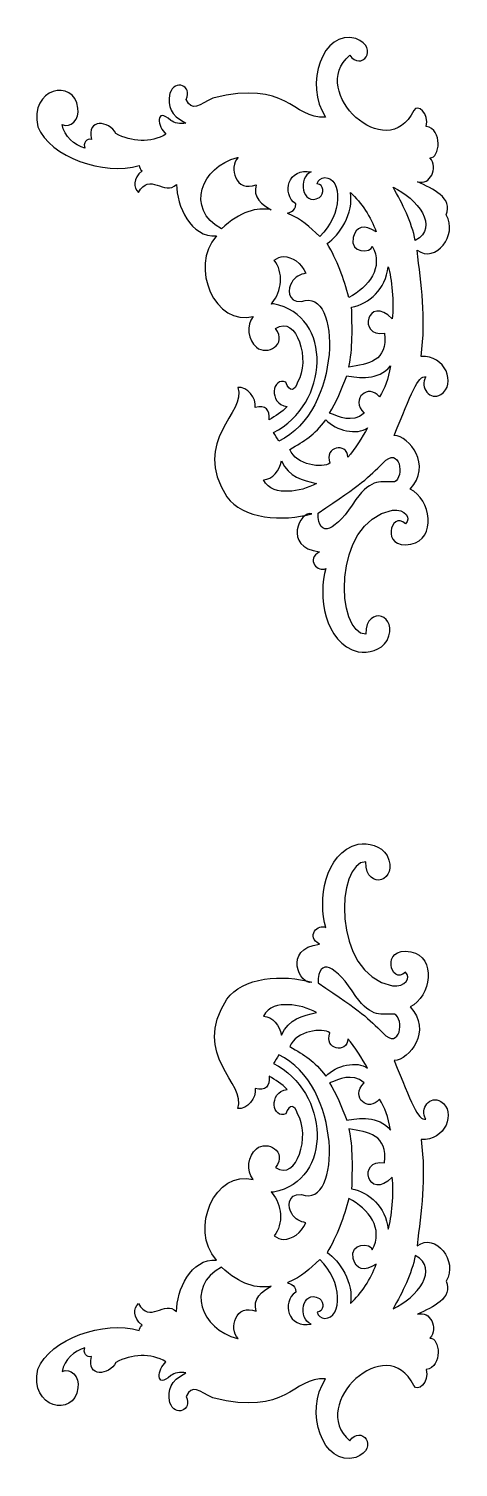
# Model space of a CAD drawing. Header units: centimetres. Extents: x -14.2 to 12.6, y -8.9 to 9.8.
# Drawn here: x 7.06 to 12.65, y -8.94 to 9.76 of the extents above.
import ezdxf

# ---------------------------------------------------------------- set-up
doc = ezdxf.new("R2010")
doc.units = ezdxf.units.CM
doc.header["$MEASUREMENT"] = 0
doc.layers.add('Layer 1', color=7, linetype='Continuous')

msp = doc.modelspace()

# ---------------------------------------------------------------- linework, layer by layer
at = {"layer": 'Layer 1', "color": 56}
for points, knots in [([(11.31556, 9.63477), (11.63773, 9.50457), (11.37858, 9.20192), (11.2388, 9.41771), (11.2388, 9.41771), (10.68419, 8.94336), (11.72647, 7.97594), (12.06873, 8.69982), (12.06873, 8.69982), (12.11346, 8.7942), (12.27991, 8.6559), (12.23136, 8.492), (12.23136, 8.492), (12.45287, 8.45582), (12.40901, 8.07381), (12.28102, 8.08516), (12.28102, 8.08516), (12.38987, 7.94764), (12.28488, 7.72297), (12.11859, 7.77118), (12.11859, 7.77118), (12.32158, 7.67571), (12.57912, 7.56876), (12.49351, 7.34067), (12.49351, 7.34067), (12.64869, 7.08343), (12.35697, 6.70512), (12.11383, 6.88266), (12.11383, 6.88266), (12.16305, 6.42541), (12.23492, 6.02499), (12.16473, 5.49916), (12.16473, 5.49916), (12.4815, 5.53046), (12.62743, 5.13578), (12.42399, 5.00689), (12.42399, 5.00689), (12.28256, 4.91729), (12.14286, 5.10013), (12.22736, 5.23532), (12.22736, 5.23532), (12.12071, 5.26275), (12.03934, 5.01201), (11.81504, 4.47563), (11.81504, 4.47563), (12.01269, 4.46549), (12.31231, 4.08796), (12.02389, 3.77571), (12.02389, 3.77571), (12.29428, 3.65315), (12.37357, 3.12254), (12.03112, 3.06209), (12.03112, 3.06209), (11.63118, 2.98442), (11.76841, 3.50653), (11.96216, 3.327), (11.96216, 3.327), (12.04243, 3.3916), (11.95864, 3.52515), (11.79249, 3.50191), (11.79249, 3.50191), (10.9862, 3.34896), (11.06335, 1.87826), (11.44715, 1.89099), (11.44715, 1.89099), (11.44617, 2.28885), (11.89417, 2.13533), (11.72234, 1.80985), (11.72234, 1.80985), (11.64396, 1.6768), (11.48149, 1.64144), (11.34514, 1.66131), (11.34514, 1.66131), (10.90474, 1.77816), (10.82164, 2.40091), (10.92552, 2.74638), (10.92552, 2.74638), (10.83065, 2.68565), (10.65791, 2.86364), (10.84463, 2.96022), (10.84463, 2.96022), (10.35532, 3.0273), (10.59324, 3.49841), (10.74451, 3.45743), (10.74451, 3.45743), (10.37258, 3.3461), (9.83647, 3.3927), (9.63936, 3.6757), (9.63936, 3.6757), (9.16253, 4.41684), (9.90611, 4.7676), (9.7811, 5.09729), (9.7811, 5.09729), (9.90377, 5.11365), (10.02535, 4.95976), (10.00726, 4.83786), (10.00726, 4.83786), (10.13932, 4.87485), (10.20667, 4.80822), (10.18707, 4.67805), (10.18707, 4.67805), (10.27123, 4.72551), (10.35624, 4.77528), (10.42171, 4.85071), (10.42171, 4.85071), (10.17256, 4.88689), (10.2319, 5.24608), (10.40743, 5.16604), (10.40743, 5.16604), (10.45143, 5.03607), (10.52515, 5.04535), (10.55827, 5.16874), (10.55827, 5.16874), (10.72973, 5.4398), (10.54999, 6.05737), (10.27315, 5.86342), (10.27315, 5.86342), (10.43178, 5.65167), (10.161, 5.50843), (10.02237, 5.61999), (10.02237, 5.61999), (9.91568, 5.71303), (9.88579, 5.90711), (9.98202, 6.02142), (9.98202, 6.02142), (9.49431, 5.88333), (9.13818, 6.66739), (9.50571, 7.06772), (9.50571, 7.06772), (9.16805, 7.0456), (8.98475, 7.45819), (8.98367, 7.73715), (8.98367, 7.73715), (8.8307, 7.58352), (8.62757, 7.90323), (8.49081, 7.63099), (8.49081, 7.63099), (8.423, 7.70256), (8.41081, 7.80854), (8.53488, 7.91386), (8.53488, 7.91386), (8.51328, 7.92962), (8.50017, 7.95688), (8.49764, 7.98486), (8.49764, 7.98486), (8.04138, 7.84763), (7.33982, 8.09034), (7.18023, 8.48795), (7.18023, 8.48795), (7.06168, 8.99423), (7.65135, 9.12267), (7.70103, 8.72913), (7.70103, 8.72913), (7.73341, 8.58745), (7.60019, 8.45989), (7.49702, 8.51838), (7.49702, 8.51838), (7.52094, 8.35841), (7.65756, 8.25025), (7.79187, 8.20868), (7.79187, 8.20868), (7.76344, 8.26548), (7.8157, 8.34683), (7.87588, 8.32363), (7.87588, 8.32363), (7.81415, 8.60098), (8.10484, 8.56885), (8.19639, 8.39801), (8.19639, 8.39801), (8.39752, 8.29298), (8.64745, 8.27019), (8.8463, 8.39237), (8.8463, 8.39237), (8.73423, 8.4794), (8.70446, 8.75242), (8.90982, 8.56998), (8.90982, 8.56998), (8.95214, 8.53666), (9.03376, 8.51626), (9.10432, 8.53392), (9.10432, 8.53392), (8.90075, 8.65003), (8.86416, 8.73636), (8.89886, 8.92296), (8.89886, 8.92296), (8.96094, 9.1149), (9.19754, 9.01837), (9.1095, 8.84272), (9.1095, 8.84272), (9.18476, 8.67278), (9.28123, 8.77711), (9.45587, 8.85805), (9.45587, 8.85805), (10.43289, 9.10541), (10.4832, 8.59133), (10.9235, 8.60966), (10.9235, 8.60966), (10.63943, 9.03214), (10.88648, 9.76088), (11.3156, 9.63477), (11.3156, 9.63477), (11.3156, 9.63477), (11.31556, 9.63477), (11.31556, 9.63477)], [0, 0, 0, 0, 0.01923077, 0.01923077, 0.01923077, 0.01923077, 0.03846154, 0.03846154, 0.03846154, 0.03846154, 0.05769231, 0.05769231, 0.05769231, 0.05769231, 0.07692308, 0.07692308, 0.07692308, 0.07692308, 0.09615385, 0.09615385, 0.09615385, 0.09615385, 0.11538462, 0.11538462, 0.11538462, 0.11538462, 0.13461538, 0.13461538, 0.13461538, 0.13461538, 0.15384615, 0.15384615, 0.15384615, 0.15384615, 0.17307692, 0.17307692, 0.17307692, 0.17307692, 0.19230769, 0.19230769, 0.19230769, 0.19230769, 0.21153846, 0.21153846, 0.21153846, 0.21153846, 0.23076923, 0.23076923, 0.23076923, 0.23076923, 0.25, 0.25, 0.25, 0.25, 0.26923077, 0.26923077, 0.26923077, 0.26923077, 0.28846154, 0.28846154, 0.28846154, 0.28846154, 0.30769231, 0.30769231, 0.30769231, 0.30769231, 0.32692308, 0.32692308, 0.32692308, 0.32692308, 0.34615385, 0.34615385, 0.34615385, 0.34615385, 0.36538462, 0.36538462, 0.36538462, 0.36538462, 0.38461538, 0.38461538, 0.38461538, 0.38461538, 0.40384615, 0.40384615, 0.40384615, 0.40384615, 0.42307692, 0.42307692, 0.42307692, 0.42307692, 0.44230769, 0.44230769, 0.44230769, 0.44230769, 0.46153846, 0.46153846, 0.46153846, 0.46153846, 0.48076923, 0.48076923, 0.48076923, 0.48076923, 0.5, 0.5, 0.5, 0.5, 0.51923077, 0.51923077, 0.51923077, 0.51923077, 0.53846154, 0.53846154, 0.53846154, 0.53846154, 0.55769231, 0.55769231, 0.55769231, 0.55769231, 0.57692308, 0.57692308, 0.57692308, 0.57692308, 0.59615385, 0.59615385, 0.59615385, 0.59615385, 0.61538462, 0.61538462, 0.61538462, 0.61538462, 0.63461538, 0.63461538, 0.63461538, 0.63461538, 0.65384615, 0.65384615, 0.65384615, 0.65384615, 0.67307692, 0.67307692, 0.67307692, 0.67307692, 0.69230769, 0.69230769, 0.69230769, 0.69230769, 0.71153846, 0.71153846, 0.71153846, 0.71153846, 0.73076923, 0.73076923, 0.73076923, 0.73076923, 0.75, 0.75, 0.75, 0.75, 0.76923077, 0.76923077, 0.76923077, 0.76923077, 0.78846154, 0.78846154, 0.78846154, 0.78846154, 0.80769231, 0.80769231, 0.80769231, 0.80769231, 0.82692308, 0.82692308, 0.82692308, 0.82692308, 0.84615385, 0.84615385, 0.84615385, 0.84615385, 0.86538462, 0.86538462, 0.86538462, 0.86538462, 0.88461538, 0.88461538, 0.88461538, 0.88461538, 0.90384615, 0.90384615, 0.90384615, 0.90384615, 0.92307692, 0.92307692, 0.92307692, 0.92307692, 0.94230769, 0.94230769, 0.94230769, 0.94230769, 0.96153846, 0.96153846, 0.96153846, 0.96153846, 1, 1, 1, 1]), ([(9.78441, 8.08921), (9.78441, 8.08921), (9.778, 8.08718), (9.778, 8.08718), (9.778, 8.08718), (9.778, 8.08718), (9.77572, 8.08651), (9.77572, 8.08651), (9.77572, 8.08651), (9.30033, 7.97068), (9.09691, 7.41803), (9.56819, 7.1599), (9.56819, 7.1599), (9.81128, 7.3901), (10.02867, 7.44205), (10.21417, 7.40897), (10.21417, 7.40897), (10.10248, 7.46735), (9.9686, 7.57273), (10.02029, 7.73399), (10.02029, 7.73399), (9.75412, 7.62561), (9.65902, 7.96011), (9.78441, 8.08922), (9.78441, 8.08922), (9.78441, 8.08922), (9.78441, 8.08921), (9.78441, 8.08921)], [0, 0, 0, 0, 0.125, 0.125, 0.125, 0.125, 0.25, 0.25, 0.25, 0.25, 0.375, 0.375, 0.375, 0.375, 0.5, 0.5, 0.5, 0.5, 0.625, 0.625, 0.625, 0.625, 0.75, 0.75, 0.75, 0.75, 1, 1, 1, 1]), ([(10.53592, 7.48334), (10.54734, 7.3757), (10.40435, 7.36662), (10.43019, 7.36005), (10.43019, 7.36005), (10.62282, 7.27867), (10.70898, 7.1906), (10.84617, 7.06098), (10.84617, 7.06098), (11.14887, 7.33904), (11.14494, 7.82088), (10.91158, 7.82766), (10.91158, 7.82766), (10.86822, 7.81975), (10.81953, 7.79716), (10.81161, 7.74584), (10.81161, 7.74584), (10.90397, 7.73709), (10.90861, 7.61859), (10.84268, 7.56626), (10.84268, 7.56626), (10.61013, 7.43991), (10.55892, 7.84274), (10.73745, 7.89988), (10.73745, 7.89988), (10.43603, 7.95934), (10.34305, 7.61833), (10.53592, 7.48334)], [0, 0, 0, 0, 0.125, 0.125, 0.125, 0.125, 0.25, 0.25, 0.25, 0.25, 0.375, 0.375, 0.375, 0.375, 0.5, 0.5, 0.5, 0.5, 0.625, 0.625, 0.625, 0.625, 0.75, 0.75, 0.75, 0.75, 1, 1, 1, 1]), ([(11.80119, 7.70198), (11.92395, 7.48099), (12.04286, 7.25204), (12.08983, 7.00685), (12.08983, 7.00685), (12.41137, 7.18335), (12.11427, 7.55712), (11.80119, 7.70198)], [0, 0, 0, 0, 0.33333333, 0.33333333, 0.33333333, 0.33333333, 1, 1, 1, 1]), ([(11.24583, 7.63143), (11.29284, 7.37031), (11.10707, 7.07011), (10.94299, 6.96965), (10.94299, 6.96965), (11.0709, 6.75987), (11.16226, 6.50835), (11.22659, 6.26887), (11.22659, 6.26887), (11.48604, 6.40333), (11.68136, 6.65763), (11.53034, 6.93676), (11.53034, 6.93676), (11.51786, 6.84174), (11.2313, 6.83604), (11.28248, 7.04655), (11.28248, 7.04655), (11.31842, 7.19437), (11.42835, 7.22124), (11.57917, 7.12137), (11.57917, 7.12137), (11.51296, 7.32045), (11.39249, 7.49555), (11.24583, 7.63145), (11.24583, 7.63145), (11.24583, 7.63145), (11.24583, 7.63143), (11.24583, 7.63143)], [0, 0, 0, 0, 0.125, 0.125, 0.125, 0.125, 0.25, 0.25, 0.25, 0.25, 0.375, 0.375, 0.375, 0.375, 0.5, 0.5, 0.5, 0.5, 0.625, 0.625, 0.625, 0.625, 0.75, 0.75, 0.75, 0.75, 1, 1, 1, 1]), ([(10.37639, 6.79858), (10.3331, 6.79734), (10.29108, 6.78274), (10.2541, 6.75282), (10.2541, 6.75282), (10.37926, 6.5973), (10.35613, 6.34341), (10.22637, 6.19924), (10.22637, 6.19924), (10.19664, 6.1726), (10.22714, 6.18539), (10.24479, 6.18504), (10.24479, 6.18504), (11.03302, 6.03282), (10.97041, 4.87351), (10.24397, 4.51146), (10.24397, 4.51146), (10.27241, 4.47797), (10.29392, 4.43889), (10.31515, 4.39989), (10.31515, 4.39989), (11.13452, 4.78164), (11.13669, 6.41818), (10.61083, 6.21457), (10.61083, 6.21457), (10.41118, 6.20306), (10.43267, 6.39525), (10.48337, 6.46431), (10.48337, 6.46431), (10.52057, 6.53531), (10.59634, 6.57177), (10.66773, 6.58219), (10.66773, 6.58219), (10.60569, 6.71797), (10.48703, 6.80173), (10.3764, 6.79857), (10.3764, 6.79857), (10.3764, 6.79857), (10.37639, 6.79858), (10.37639, 6.79858)], [0, 0, 0, 0, 0.09090909, 0.09090909, 0.09090909, 0.09090909, 0.18181818, 0.18181818, 0.18181818, 0.18181818, 0.27272727, 0.27272727, 0.27272727, 0.27272727, 0.36363636, 0.36363636, 0.36363636, 0.36363636, 0.45454545, 0.45454545, 0.45454545, 0.45454545, 0.54545455, 0.54545455, 0.54545455, 0.54545455, 0.63636364, 0.63636364, 0.63636364, 0.63636364, 0.72727273, 0.72727273, 0.72727273, 0.72727273, 0.81818182, 0.81818182, 0.81818182, 0.81818182, 1, 1, 1, 1]), ([(11.73746, 6.66785), (11.70417, 6.37302), (11.49195, 6.19205), (11.26094, 6.14026), (11.26094, 6.14026), (11.27011, 5.88766), (11.27659, 5.59337), (11.22529, 5.36176), (11.22529, 5.36176), (11.47949, 5.40248), (11.73253, 5.43633), (11.69049, 5.80502), (11.69049, 5.80502), (11.32607, 5.74328), (11.47239, 6.31792), (11.78981, 5.99075), (11.78981, 5.99075), (11.81655, 6.19184), (11.78239, 6.5222), (11.73746, 6.66785)], [0, 0, 0, 0, 0.16666667, 0.16666667, 0.16666667, 0.16666667, 0.33333333, 0.33333333, 0.33333333, 0.33333333, 0.5, 0.5, 0.5, 0.5, 0.66666667, 0.66666667, 0.66666667, 0.66666667, 1, 1, 1, 1]), ([(11.7653, 5.38134), (11.60935, 5.17867), (11.34779, 5.22526), (11.19766, 5.24821), (11.19766, 5.24821), (11.13867, 5.08591), (11.05618, 4.89197), (10.97472, 4.76491), (10.97472, 4.76491), (11.10727, 4.71862), (11.25762, 4.62935), (11.42543, 4.76324), (11.42543, 4.76324), (11.23623, 4.95815), (11.48757, 5.15128), (11.6222, 4.97692), (11.6222, 4.97692), (11.69787, 5.09027), (11.73606, 5.19978), (11.7653, 5.38135), (11.7653, 5.38135), (11.7653, 5.38135), (11.7653, 5.38134), (11.7653, 5.38134)], [0, 0, 0, 0, 0.14285714, 0.14285714, 0.14285714, 0.14285714, 0.28571429, 0.28571429, 0.28571429, 0.28571429, 0.42857143, 0.42857143, 0.42857143, 0.42857143, 0.57142857, 0.57142857, 0.57142857, 0.57142857, 0.71428571, 0.71428571, 0.71428571, 0.71428571, 1, 1, 1, 1]), ([(10.92511, 4.67637), (10.77501, 4.47666), (10.65286, 4.40743), (10.45709, 4.29146), (10.45709, 4.29146), (10.54103, 4.08746), (10.88322, 4.04365), (10.97933, 4.11498), (10.97933, 4.11498), (10.89681, 4.33324), (11.20426, 4.3901), (11.21418, 4.19207), (11.21418, 4.19207), (11.30101, 4.29522), (11.40382, 4.45314), (11.46792, 4.57433), (11.46792, 4.57433), (11.33246, 4.47281), (11.05954, 4.53816), (10.92512, 4.67636), (10.92512, 4.67636), (10.92512, 4.67636), (10.92511, 4.67637), (10.92511, 4.67637)], [0, 0, 0, 0, 0.14285714, 0.14285714, 0.14285714, 0.14285714, 0.28571429, 0.28571429, 0.28571429, 0.28571429, 0.42857143, 0.42857143, 0.42857143, 0.42857143, 0.57142857, 0.57142857, 0.57142857, 0.57142857, 0.71428571, 0.71428571, 0.71428571, 0.71428571, 1, 1, 1, 1]), ([(10.82561, 3.46577), (10.82502, 3.12299), (11.0598, 3.23103), (11.31731, 3.64084), (11.31731, 3.64084), (11.52662, 3.93144), (11.65178, 3.86194), (11.81725, 3.87219), (11.81725, 3.87219), (11.95374, 3.92707), (11.89343, 4.35437), (11.66712, 4.11626), (11.66712, 4.11626), (11.47968, 3.92488), (11.40077, 3.84643), (10.82561, 3.46578), (10.82561, 3.46578), (10.82561, 3.46578), (10.82561, 3.46577), (10.82561, 3.46577)], [0, 0, 0, 0, 0.16666667, 0.16666667, 0.16666667, 0.16666667, 0.33333333, 0.33333333, 0.33333333, 0.33333333, 0.5, 0.5, 0.5, 0.5, 0.66666667, 0.66666667, 0.66666667, 0.66666667, 1, 1, 1, 1]), ([(10.34804, 4.14384), (10.32912, 4.01894), (10.2316, 3.90541), (10.11547, 3.89613), (10.11547, 3.89613), (10.17499, 3.77165), (10.31798, 3.7442), (10.43598, 3.74849), (10.43598, 3.74849), (10.56431, 3.75111), (10.68952, 3.7901), (10.80428, 3.8515), (10.80428, 3.8515), (10.61625, 3.88834), (10.45306, 3.93439), (10.34804, 4.14384)], [0, 0, 0, 0, 0.2, 0.2, 0.2, 0.2, 0.4, 0.4, 0.4, 0.4, 0.6, 0.6, 0.6, 0.6, 1, 1, 1, 1]), ([(11.31556, -8.81135), (11.63773, -8.68115), (11.37858, -8.3785), (11.2388, -8.59429), (11.2388, -8.59429), (10.68419, -8.11994), (11.72647, -7.15252), (12.06873, -7.8764), (12.06873, -7.8764), (12.11346, -7.97078), (12.27991, -7.83248), (12.23136, -7.66858), (12.23136, -7.66858), (12.45287, -7.6324), (12.40901, -7.25039), (12.28102, -7.26174), (12.28102, -7.26174), (12.38987, -7.12422), (12.28488, -6.89955), (12.11859, -6.94776), (12.11859, -6.94776), (12.32158, -6.85229), (12.57912, -6.74534), (12.49351, -6.51725), (12.49351, -6.51725), (12.64869, -6.26001), (12.35697, -5.8817), (12.11383, -6.05924), (12.11383, -6.05924), (12.16305, -5.60199), (12.23492, -5.20157), (12.16473, -4.67574), (12.16473, -4.67574), (12.4815, -4.70704), (12.62743, -4.31236), (12.42399, -4.18347), (12.42399, -4.18347), (12.28256, -4.09387), (12.14286, -4.27671), (12.22736, -4.4119), (12.22736, -4.4119), (12.12071, -4.43933), (12.03934, -4.18859), (11.81504, -3.65221), (11.81504, -3.65221), (12.01269, -3.64207), (12.31231, -3.26454), (12.02389, -2.95229), (12.02389, -2.95229), (12.29428, -2.82973), (12.37357, -2.29912), (12.03112, -2.23867), (12.03112, -2.23867), (11.63118, -2.161), (11.76841, -2.68311), (11.96216, -2.50358), (11.96216, -2.50358), (12.04243, -2.56818), (11.95864, -2.70173), (11.79249, -2.67849), (11.79249, -2.67849), (10.9862, -2.52554), (11.06335, -1.05484), (11.44715, -1.06757), (11.44715, -1.06757), (11.44617, -1.46543), (11.89417, -1.31191), (11.72234, -0.98643), (11.72234, -0.98643), (11.64396, -0.85338), (11.48149, -0.81802), (11.34514, -0.83789), (11.34514, -0.83789), (10.90474, -0.95474), (10.82164, -1.57749), (10.92552, -1.92296), (10.92552, -1.92296), (10.83065, -1.86223), (10.65791, -2.04022), (10.84463, -2.1368), (10.84463, -2.1368), (10.35532, -2.20388), (10.59324, -2.67499), (10.74451, -2.63401), (10.74451, -2.63401), (10.37258, -2.52268), (9.83647, -2.56928), (9.63936, -2.85228), (9.63936, -2.85228), (9.16253, -3.59342), (9.90611, -3.94418), (9.7811, -4.27387), (9.7811, -4.27387), (9.90377, -4.29023), (10.02535, -4.13634), (10.00726, -4.01444), (10.00726, -4.01444), (10.13932, -4.05143), (10.20667, -3.9848), (10.18707, -3.85463), (10.18707, -3.85463), (10.27123, -3.90209), (10.35624, -3.95186), (10.42171, -4.02729), (10.42171, -4.02729), (10.17256, -4.06347), (10.2319, -4.42266), (10.40743, -4.34262), (10.40743, -4.34262), (10.45143, -4.21265), (10.52515, -4.22193), (10.55827, -4.34532), (10.55827, -4.34532), (10.72973, -4.61638), (10.54999, -5.23395), (10.27315, -5.04), (10.27315, -5.04), (10.43178, -4.82825), (10.161, -4.68501), (10.02237, -4.79657), (10.02237, -4.79657), (9.91568, -4.88961), (9.88579, -5.08369), (9.98202, -5.198), (9.98202, -5.198), (9.49431, -5.05991), (9.13818, -5.84397), (9.50571, -6.2443), (9.50571, -6.2443), (9.16805, -6.22218), (8.98475, -6.63477), (8.98367, -6.91373), (8.98367, -6.91373), (8.8307, -6.7601), (8.62757, -7.07981), (8.49081, -6.80757), (8.49081, -6.80757), (8.423, -6.87914), (8.41081, -6.98512), (8.53488, -7.09044), (8.53488, -7.09044), (8.51328, -7.1062), (8.50017, -7.13346), (8.49764, -7.16144), (8.49764, -7.16144), (8.04138, -7.02421), (7.33982, -7.26692), (7.18023, -7.66453), (7.18023, -7.66453), (7.06168, -8.17081), (7.65135, -8.29925), (7.70103, -7.90571), (7.70103, -7.90571), (7.73341, -7.76403), (7.60019, -7.63647), (7.49702, -7.69496), (7.49702, -7.69496), (7.52094, -7.53499), (7.65756, -7.42683), (7.79187, -7.38526), (7.79187, -7.38526), (7.76344, -7.44206), (7.8157, -7.52341), (7.87588, -7.50021), (7.87588, -7.50021), (7.81415, -7.77756), (8.10484, -7.74543), (8.19639, -7.57459), (8.19639, -7.57459), (8.39752, -7.46956), (8.64745, -7.44677), (8.8463, -7.56895), (8.8463, -7.56895), (8.73423, -7.65598), (8.70446, -7.929), (8.90982, -7.74656), (8.90982, -7.74656), (8.95214, -7.71324), (9.03376, -7.69284), (9.10432, -7.7105), (9.10432, -7.7105), (8.90075, -7.82661), (8.86416, -7.91294), (8.89886, -8.09954), (8.89886, -8.09954), (8.96094, -8.29148), (9.19754, -8.19495), (9.1095, -8.0193), (9.1095, -8.0193), (9.18476, -7.84936), (9.28123, -7.95369), (9.45587, -8.03463), (9.45587, -8.03463), (10.43289, -8.28199), (10.4832, -7.76791), (10.9235, -7.78624), (10.9235, -7.78624), (10.63943, -8.20872), (10.88648, -8.93746), (11.3156, -8.81135), (11.3156, -8.81135), (11.3156, -8.81135), (11.31556, -8.81135), (11.31556, -8.81135)], [0, 0, 0, 0, 0.01923077, 0.01923077, 0.01923077, 0.01923077, 0.03846154, 0.03846154, 0.03846154, 0.03846154, 0.05769231, 0.05769231, 0.05769231, 0.05769231, 0.07692308, 0.07692308, 0.07692308, 0.07692308, 0.09615385, 0.09615385, 0.09615385, 0.09615385, 0.11538462, 0.11538462, 0.11538462, 0.11538462, 0.13461538, 0.13461538, 0.13461538, 0.13461538, 0.15384615, 0.15384615, 0.15384615, 0.15384615, 0.17307692, 0.17307692, 0.17307692, 0.17307692, 0.19230769, 0.19230769, 0.19230769, 0.19230769, 0.21153846, 0.21153846, 0.21153846, 0.21153846, 0.23076923, 0.23076923, 0.23076923, 0.23076923, 0.25, 0.25, 0.25, 0.25, 0.26923077, 0.26923077, 0.26923077, 0.26923077, 0.28846154, 0.28846154, 0.28846154, 0.28846154, 0.30769231, 0.30769231, 0.30769231, 0.30769231, 0.32692308, 0.32692308, 0.32692308, 0.32692308, 0.34615385, 0.34615385, 0.34615385, 0.34615385, 0.36538462, 0.36538462, 0.36538462, 0.36538462, 0.38461538, 0.38461538, 0.38461538, 0.38461538, 0.40384615, 0.40384615, 0.40384615, 0.40384615, 0.42307692, 0.42307692, 0.42307692, 0.42307692, 0.44230769, 0.44230769, 0.44230769, 0.44230769, 0.46153846, 0.46153846, 0.46153846, 0.46153846, 0.48076923, 0.48076923, 0.48076923, 0.48076923, 0.5, 0.5, 0.5, 0.5, 0.51923077, 0.51923077, 0.51923077, 0.51923077, 0.53846154, 0.53846154, 0.53846154, 0.53846154, 0.55769231, 0.55769231, 0.55769231, 0.55769231, 0.57692308, 0.57692308, 0.57692308, 0.57692308, 0.59615385, 0.59615385, 0.59615385, 0.59615385, 0.61538462, 0.61538462, 0.61538462, 0.61538462, 0.63461538, 0.63461538, 0.63461538, 0.63461538, 0.65384615, 0.65384615, 0.65384615, 0.65384615, 0.67307692, 0.67307692, 0.67307692, 0.67307692, 0.69230769, 0.69230769, 0.69230769, 0.69230769, 0.71153846, 0.71153846, 0.71153846, 0.71153846, 0.73076923, 0.73076923, 0.73076923, 0.73076923, 0.75, 0.75, 0.75, 0.75, 0.76923077, 0.76923077, 0.76923077, 0.76923077, 0.78846154, 0.78846154, 0.78846154, 0.78846154, 0.80769231, 0.80769231, 0.80769231, 0.80769231, 0.82692308, 0.82692308, 0.82692308, 0.82692308, 0.84615385, 0.84615385, 0.84615385, 0.84615385, 0.86538462, 0.86538462, 0.86538462, 0.86538462, 0.88461538, 0.88461538, 0.88461538, 0.88461538, 0.90384615, 0.90384615, 0.90384615, 0.90384615, 0.92307692, 0.92307692, 0.92307692, 0.92307692, 0.94230769, 0.94230769, 0.94230769, 0.94230769, 0.96153846, 0.96153846, 0.96153846, 0.96153846, 1, 1, 1, 1]), ([(10.82561, -2.64235), (10.82502, -2.29957), (11.0598, -2.40761), (11.31731, -2.81742), (11.31731, -2.81742), (11.52662, -3.10802), (11.65178, -3.03852), (11.81725, -3.04877), (11.81725, -3.04877), (11.95374, -3.10365), (11.89343, -3.53095), (11.66713, -3.29284), (11.66713, -3.29284), (11.47969, -3.10146), (11.40078, -3.02301), (10.82562, -2.64236), (10.82562, -2.64236), (10.82562, -2.64236), (10.82561, -2.64235), (10.82561, -2.64235)], [0, 0, 0, 0, 0.16666667, 0.16666667, 0.16666667, 0.16666667, 0.33333333, 0.33333333, 0.33333333, 0.33333333, 0.5, 0.5, 0.5, 0.5, 0.66666667, 0.66666667, 0.66666667, 0.66666667, 1, 1, 1, 1]), ([(10.34804, -3.32042), (10.32912, -3.19552), (10.2316, -3.08199), (10.11547, -3.07271), (10.11547, -3.07271), (10.17499, -2.94823), (10.31798, -2.92078), (10.43598, -2.92507), (10.43598, -2.92507), (10.56431, -2.92769), (10.68952, -2.96668), (10.80428, -3.02808), (10.80428, -3.02808), (10.61625, -3.06492), (10.45306, -3.11097), (10.34804, -3.32042)], [0, 0, 0, 0, 0.2, 0.2, 0.2, 0.2, 0.4, 0.4, 0.4, 0.4, 0.6, 0.6, 0.6, 0.6, 1, 1, 1, 1]), ([(10.92511, -3.85295), (10.77501, -3.65324), (10.65286, -3.58401), (10.45709, -3.46804), (10.45709, -3.46804), (10.54103, -3.26404), (10.88322, -3.22023), (10.97933, -3.29156), (10.97933, -3.29156), (10.89681, -3.50982), (11.20426, -3.56668), (11.21418, -3.36865), (11.21418, -3.36865), (11.30101, -3.4718), (11.40382, -3.62972), (11.46792, -3.75091), (11.46792, -3.75091), (11.33246, -3.64939), (11.05954, -3.71474), (10.92512, -3.85294), (10.92512, -3.85294), (10.92512, -3.85294), (10.92511, -3.85295), (10.92511, -3.85295)], [0, 0, 0, 0, 0.14285714, 0.14285714, 0.14285714, 0.14285714, 0.28571429, 0.28571429, 0.28571429, 0.28571429, 0.42857143, 0.42857143, 0.42857143, 0.42857143, 0.57142857, 0.57142857, 0.57142857, 0.57142857, 0.71428571, 0.71428571, 0.71428571, 0.71428571, 1, 1, 1, 1]), ([(10.37639, -5.97516), (10.3331, -5.97392), (10.29108, -5.95932), (10.2541, -5.9294), (10.2541, -5.9294), (10.37926, -5.77388), (10.35613, -5.51999), (10.22637, -5.37582), (10.22637, -5.37582), (10.19664, -5.34918), (10.22714, -5.36197), (10.24479, -5.36162), (10.24479, -5.36162), (11.03302, -5.2094), (10.97041, -4.05009), (10.24397, -3.68804), (10.24397, -3.68804), (10.27241, -3.65455), (10.29392, -3.61547), (10.31515, -3.57647), (10.31515, -3.57647), (11.13452, -3.95822), (11.13669, -5.59476), (10.61083, -5.39115), (10.61083, -5.39115), (10.41118, -5.37964), (10.43267, -5.57183), (10.48337, -5.64089), (10.48337, -5.64089), (10.52057, -5.71189), (10.59634, -5.74835), (10.66773, -5.75877), (10.66773, -5.75877), (10.60569, -5.89455), (10.48703, -5.97831), (10.3764, -5.97515), (10.3764, -5.97515), (10.3764, -5.97515), (10.37639, -5.97516), (10.37639, -5.97516)], [0, 0, 0, 0, 0.09090909, 0.09090909, 0.09090909, 0.09090909, 0.18181818, 0.18181818, 0.18181818, 0.18181818, 0.27272727, 0.27272727, 0.27272727, 0.27272727, 0.36363636, 0.36363636, 0.36363636, 0.36363636, 0.45454545, 0.45454545, 0.45454545, 0.45454545, 0.54545455, 0.54545455, 0.54545455, 0.54545455, 0.63636364, 0.63636364, 0.63636364, 0.63636364, 0.72727273, 0.72727273, 0.72727273, 0.72727273, 0.81818182, 0.81818182, 0.81818182, 0.81818182, 1, 1, 1, 1]), ([(11.7653, -4.55792), (11.60935, -4.35525), (11.34779, -4.40184), (11.19766, -4.42479), (11.19766, -4.42479), (11.13867, -4.26249), (11.05618, -4.06855), (10.97472, -3.94149), (10.97472, -3.94149), (11.10727, -3.8952), (11.25762, -3.80593), (11.42543, -3.93982), (11.42543, -3.93982), (11.23623, -4.13473), (11.48757, -4.32786), (11.6222, -4.1535), (11.6222, -4.1535), (11.69787, -4.26685), (11.73606, -4.37636), (11.7653, -4.55793), (11.7653, -4.55793), (11.7653, -4.55793), (11.7653, -4.55792), (11.7653, -4.55792)], [0, 0, 0, 0, 0.14285714, 0.14285714, 0.14285714, 0.14285714, 0.28571429, 0.28571429, 0.28571429, 0.28571429, 0.42857143, 0.42857143, 0.42857143, 0.42857143, 0.57142857, 0.57142857, 0.57142857, 0.57142857, 0.71428571, 0.71428571, 0.71428571, 0.71428571, 1, 1, 1, 1]), ([(11.73746, -5.84443), (11.70417, -5.5496), (11.49195, -5.36863), (11.26094, -5.31684), (11.26094, -5.31684), (11.27011, -5.06424), (11.27659, -4.76995), (11.22529, -4.53834), (11.22529, -4.53834), (11.47949, -4.57906), (11.73253, -4.61291), (11.69049, -4.9816), (11.69049, -4.9816), (11.32607, -4.91986), (11.47239, -5.4945), (11.78981, -5.16733), (11.78981, -5.16733), (11.81655, -5.36842), (11.78239, -5.69878), (11.73746, -5.84443)], [0, 0, 0, 0, 0.16666667, 0.16666667, 0.16666667, 0.16666667, 0.33333333, 0.33333333, 0.33333333, 0.33333333, 0.5, 0.5, 0.5, 0.5, 0.66666667, 0.66666667, 0.66666667, 0.66666667, 1, 1, 1, 1]), ([(11.24583, -6.80801), (11.29284, -6.54689), (11.10707, -6.24669), (10.94299, -6.14623), (10.94299, -6.14623), (11.0709, -5.93645), (11.16226, -5.68493), (11.22659, -5.44545), (11.22659, -5.44545), (11.48604, -5.57991), (11.68136, -5.83421), (11.53034, -6.11334), (11.53034, -6.11334), (11.51786, -6.01832), (11.2313, -6.01262), (11.28248, -6.22313), (11.28248, -6.22313), (11.31842, -6.37095), (11.42835, -6.39782), (11.57917, -6.29795), (11.57917, -6.29795), (11.51296, -6.49703), (11.39249, -6.67213), (11.24583, -6.80803), (11.24583, -6.80803), (11.24583, -6.80803), (11.24583, -6.80801), (11.24583, -6.80801)], [0, 0, 0, 0, 0.125, 0.125, 0.125, 0.125, 0.25, 0.25, 0.25, 0.25, 0.375, 0.375, 0.375, 0.375, 0.5, 0.5, 0.5, 0.5, 0.625, 0.625, 0.625, 0.625, 0.75, 0.75, 0.75, 0.75, 1, 1, 1, 1]), ([(9.78441, -7.26579), (9.78441, -7.26579), (9.778, -7.26376), (9.778, -7.26376), (9.778, -7.26376), (9.778, -7.26376), (9.77572, -7.26309), (9.77572, -7.26309), (9.77572, -7.26309), (9.30033, -7.14726), (9.09691, -6.59461), (9.56819, -6.33648), (9.56819, -6.33648), (9.81128, -6.56668), (10.02867, -6.61863), (10.21417, -6.58555), (10.21417, -6.58555), (10.10248, -6.64393), (9.9686, -6.74931), (10.02029, -6.91057), (10.02029, -6.91057), (9.75412, -6.80219), (9.65902, -7.13669), (9.78441, -7.2658), (9.78441, -7.2658), (9.78441, -7.2658), (9.78441, -7.26579), (9.78441, -7.26579)], [0, 0, 0, 0, 0.125, 0.125, 0.125, 0.125, 0.25, 0.25, 0.25, 0.25, 0.375, 0.375, 0.375, 0.375, 0.5, 0.5, 0.5, 0.5, 0.625, 0.625, 0.625, 0.625, 0.75, 0.75, 0.75, 0.75, 1, 1, 1, 1]), ([(10.53592, -6.65992), (10.54734, -6.55228), (10.40435, -6.5432), (10.43019, -6.53663), (10.43019, -6.53663), (10.62282, -6.45525), (10.70898, -6.36718), (10.84617, -6.23756), (10.84617, -6.23756), (11.14887, -6.51562), (11.14494, -6.99746), (10.91158, -7.00424), (10.91158, -7.00424), (10.86822, -6.99633), (10.81953, -6.97374), (10.81161, -6.92242), (10.81161, -6.92242), (10.90397, -6.91367), (10.90861, -6.79517), (10.84268, -6.74284), (10.84268, -6.74284), (10.61013, -6.61649), (10.55892, -7.01932), (10.73745, -7.07646), (10.73745, -7.07646), (10.43603, -7.13592), (10.34305, -6.79491), (10.53592, -6.65992)], [0, 0, 0, 0, 0.125, 0.125, 0.125, 0.125, 0.25, 0.25, 0.25, 0.25, 0.375, 0.375, 0.375, 0.375, 0.5, 0.5, 0.5, 0.5, 0.625, 0.625, 0.625, 0.625, 0.75, 0.75, 0.75, 0.75, 1, 1, 1, 1]), ([(11.80119, -6.87856), (11.92395, -6.65757), (12.04286, -6.42862), (12.08983, -6.18343), (12.08983, -6.18343), (12.41137, -6.35993), (12.11427, -6.7337), (11.80119, -6.87856)], [0, 0, 0, 0, 0.33333333, 0.33333333, 0.33333333, 0.33333333, 1, 1, 1, 1])]:
    msp.add_open_spline(points, degree=3, knots=knots, dxfattribs=at)

doc.saveas('drawing.dxf')
